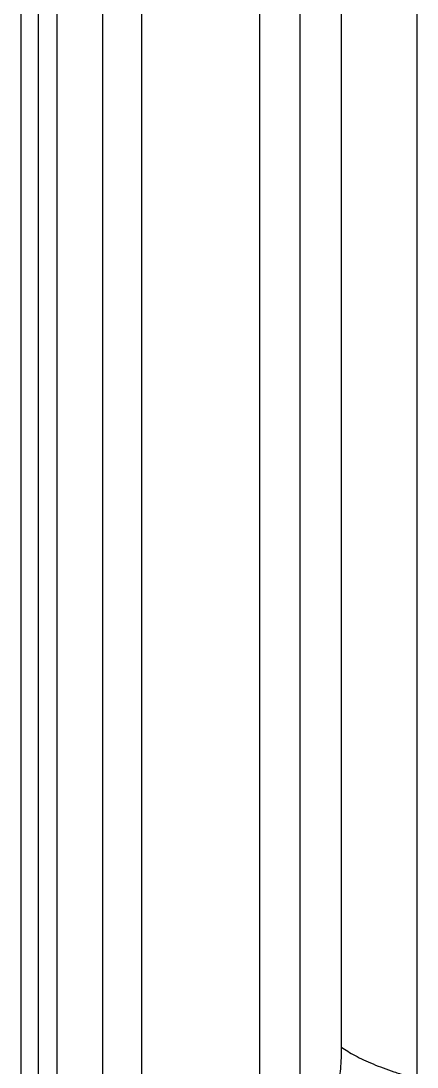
# Model space of a CAD drawing. Extents: x 832 to 912, y 781 to 934.
# Drawn here: x 831.73 to 835.99, y 846.82 to 858.09 of the extents above; entities that cross this region are included whole.
import ezdxf

# ---------------------------------------------------------------- set-up
doc = ezdxf.new("R2010")
doc.units = 0
doc.header["$MEASUREMENT"] = 0
doc.layers.add('1', color=4, linetype='Continuous')

# ---------------------------------------------------------------- blocks, each defined once
blk = doc.blocks.new('2026 SOVEREIGN HL')
at = {"layer": '1', "color": 4, "linetype": 'Continuous', "lineweight": 25}
blk.add_line((0, 90.187), (0, 3), dxfattribs=at)
at = {"layer": '1', "color": 3, "linetype": 'Continuous', "lineweight": 25}
for p, q in [((0.184, 89.77), (0.184, 3.417)), ((0.387, 89.493), (0.387, 3.694)), ((0.878, 88.86), (0.878, 4.327)), ((1.296, 88.352), (1.296, 4.836)), ((2.571, 5.071), (2.571, 88.117)), ((3.004, 5.071), (3.004, 88.117)), ((3.45, 49.943), (3.45, 88.117)), ((4.263, 49.603), (4.263, 88.117))]:
    blk.add_line(p, q, dxfattribs=at)
for points, knots in [([(3.399, 49.507), (3.409, 49.538), (3.428, 49.601), (3.443, 49.71), (3.45, 49.825), (3.45, 49.904), (3.45, 49.943)], [0, 0, 0, 0, 0.2373135, 0.4840417, 0.741108, 1, 1, 1, 1]), ([(3.45, 49.943), (3.471, 49.928), (3.515, 49.897), (3.596, 49.851), (3.687, 49.805), (3.788, 49.76), (3.898, 49.717), (4.014, 49.676), (4.137, 49.637), (4.221, 49.615), (4.263, 49.603)], [0, 0, 0, 0, 0.125002, 0.250004, 0.375012, 0.500023, 0.625022, 0.750019, 0.875011, 1, 1, 1, 1])]:
    blk.add_open_spline(points, degree=3, knots=knots, dxfattribs=at)

msp = doc.modelspace()

# ---------------------------------------------------------------- block references
at = {"layer": '1'}
msp.add_blockref('2026 SOVEREIGN HL', (831.729, 797.095), dxfattribs=at)

doc.saveas('drawing.dxf')
